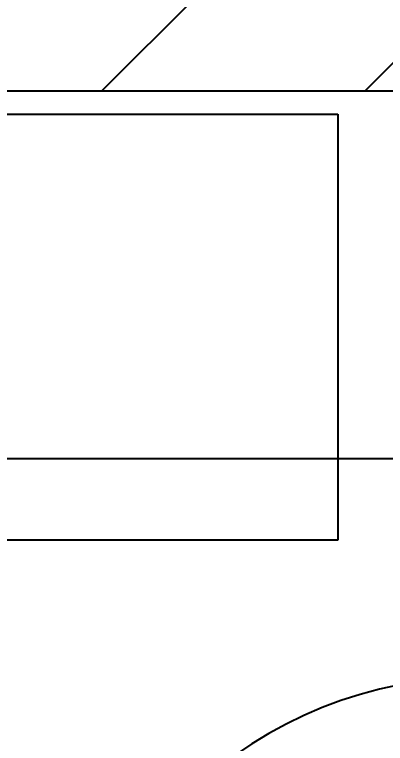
# Model space of a CAD drawing. Header units: metres. Extents: x 0 to 12.9, y 1.2 to 8.8.
# Drawn here: x 3.673 to 4.369, y 5.575 to 6.944 of the extents above; entities that cross this region are included whole.
import ezdxf

# ---------------------------------------------------------------- set-up
doc = ezdxf.new("R2010")
doc.units = ezdxf.units.M
doc.layers.add('SAGTA Muebles', color=7, linetype='Continuous')
doc.styles.get("Standard").update_dxf_attribs({"font": 'arial.ttf'})
doc.dimstyles.new('cota 100', dxfattribs={"dimtxt": 0.18, "dimasz": 0.2, "dimexe": 0.05, "dimexo": 0, "dimgap": 0.3, "dimtad": 1, "dimtxsty": 'Standard', "dimblk": 'OBLIQUE', "dimcen": 2.5, "dimadec": 0, "dimazin": 0, "dimtfac": 1, "dimtix": 1, "dimtmove": 2, "dimatfit": 3, "dimldrblk": 'OBLIQUE', "dimfxl": 0.05, "dimfxlon": 1, "dimarcsym": 0})

# ---------------------------------------------------------------- blocks, each defined once
blk = doc.blocks.new('_Oblique')
at = {"color": 0, "linetype": 'ByBlock', "lineweight": -2}
blk.add_line((-0.5, -0.5), (0.5, 0.5), dxfattribs=at)
blk = doc.blocks.new('*D47')
at = {"color": 0, "lineweight": -2, "transparency": 16777216}
for p, q in [((2.3, 6.1603), (2.3, 6.0603)), ((4.5, 6.1603), (4.5, 6.0603)), ((2.3, 6.1103), (4.5, 6.1103))]:
    blk.add_line(p, q, dxfattribs=at)
at = {"layer": 'Defpoints', "color": 0, "transparency": 16777216}
for p in [(2.3, 6.8), (4.5, 6.8), (4.5, 6.1103)]:
    blk.add_point(p, dxfattribs=at)
at = {"color": 0, "lineweight": -2, "transparency": 16777216, "xscale": 0.2, "yscale": 0.2, "zscale": 0.2, "rotation": 180}
blk.add_blockref('_Oblique', (2.3, 6.1103), dxfattribs=at)
at = {"color": 0, "lineweight": -2, "transparency": 16777216, "xscale": 0.2, "yscale": 0.2, "zscale": 0.2}
blk.add_blockref('_Oblique', (4.5, 6.1103), dxfattribs=at)
at = {"color": 0, "transparency": 16777216, "insert": (3.4, 6.5185), "char_height": 0.18, "attachment_point": 5}
blk.add_mtext('2,2', dxfattribs=at)

msp = doc.modelspace()

# ---------------------------------------------------------------- hatches: boundary and pattern name
h = msp.add_hatch()
h.set_pattern_fill('ANSI31', color=256, scale=0.11)
h.paths.add_polyline_path([(8.9, 7.1), (2, 7.1), (2, 6.55), (2.3, 6.55), (2.3, 6.8), (8.9, 6.8)])
h.paths.add_polyline_path([(4.6, 4.7), (2.3, 4.7), (2.3, 4.95), (2, 4.95), (2, 4.4), (2.3, 4.4), (4.3, 4.4), (4.3, 4.2), (4.6, 4.2)])
h.paths.add_polyline_path([(4.6, 3.2), (4.3, 3.2), (4.3, 2), (4.9, 2), (4.9, 2.3), (4.6, 2.3)])
h.paths.add_polyline_path([(10.4, 2.3), (7.6, 2.3), (7.6, 2), (10.4, 2)])
h.paths.add_polyline_path([(12.1, 7.1), (10.1, 7.1), (10.1, 6.8), (11.8, 6.8), (11.8, 2.3), (11.6, 2.3), (11.6, 2), (12.1, 2)])

# ---------------------------------------------------------------- linework, layer by layer
msp.add_line((11.8, 6.8), (2.3, 6.8))
msp.add_arc((4.55, 4.9), 0.8, 90, 176.4237)
at = {"layer": 'SAGTA Muebles'}
for p, q in [((2.3801, 6.7569), (4.2801, 6.7569)), ((4.2801, 6.7569), (4.2801, 5.9569)), ((4.2801, 5.9569), (2.3801, 5.9569))]:
    msp.add_line(p, q, dxfattribs=at)

# ---------------------------------------------------------------- dimensions: what is measured, and where the dimension line sits
dim = msp.add_linear_dim(base=(4.5, 6.1103), p1=(2.3, 6.8), p2=(4.5, 6.8), dimstyle='cota 100')
dim.commit()
dim.dimension.update_dxf_attribs({"geometry": '*D47', "text_midpoint": (3.4, 6.5185)})

doc.saveas('drawing.dxf')
